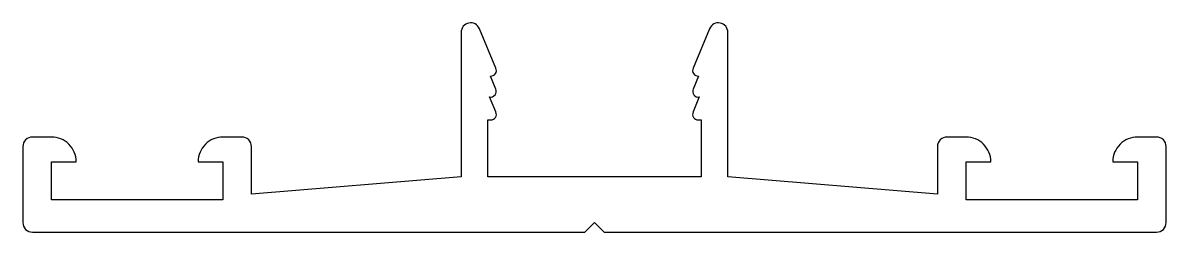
# Model space of a CAD drawing. Extents: x 217.1 to 277.1, y 259.8 to 270.8.
import ezdxf

# ---------------------------------------------------------------- set-up
doc = ezdxf.new("R2010")
doc.units = 0
doc.layers.add('ANA', color=220, linetype='CONTINUOUS')

msp = doc.modelspace()

# ---------------------------------------------------------------- linework, layer by layer
at = {"layer": 'ANA'}
msp.add_lwpolyline([(252.607, 266.935), (252.278, 266.146, 0.535184), (252.555, 265.73), (252.705, 265.73), (252.705, 262.73), (241.505, 262.73), (241.505, 265.73), (241.655, 265.73, 0.535184), (241.932, 266.146), (241.603, 266.935, 0.592453), (241.932, 267.346), (241.647, 268.03, 0.544205), (241.932, 268.446), (241.067, 270.523, 0.819804), (240.105, 270.33), (240.105, 262.73), (229.105, 261.83), (229.105, 264.33, 0.414214), (228.605, 264.83), (227.605, 264.83, 0.414214), (226.305, 263.53), (227.605, 263.53), (227.605, 261.53), (218.605, 261.53), (218.605, 263.53), (219.905, 263.53, 0.414214), (218.605, 264.83), (217.605, 264.83, 0.414214), (217.105, 264.33), (217.105, 260.33, 0.414214), (217.605, 259.83), (246.605, 259.83), (247.105, 260.33), (247.605, 259.83), (276.605, 259.83, 0.414214), (277.105, 260.33), (277.105, 264.33, 0.414214), (276.605, 264.83), (275.605, 264.83, 0.414214), (274.305, 263.53), (275.605, 263.53), (275.605, 261.53), (266.605, 261.53), (266.605, 263.53), (267.905, 263.53, 0.414214), (266.605, 264.83), (265.605, 264.83, 0.414214), (265.105, 264.33), (265.105, 261.83), (254.105, 262.73), (254.105, 270.33, 0.819804), (253.144, 270.523), (252.278, 268.446, 0.544205), (252.564, 268.03), (252.278, 267.346, 0.592453)], format="xyb", close=True, dxfattribs=at)

doc.saveas('drawing.dxf')
